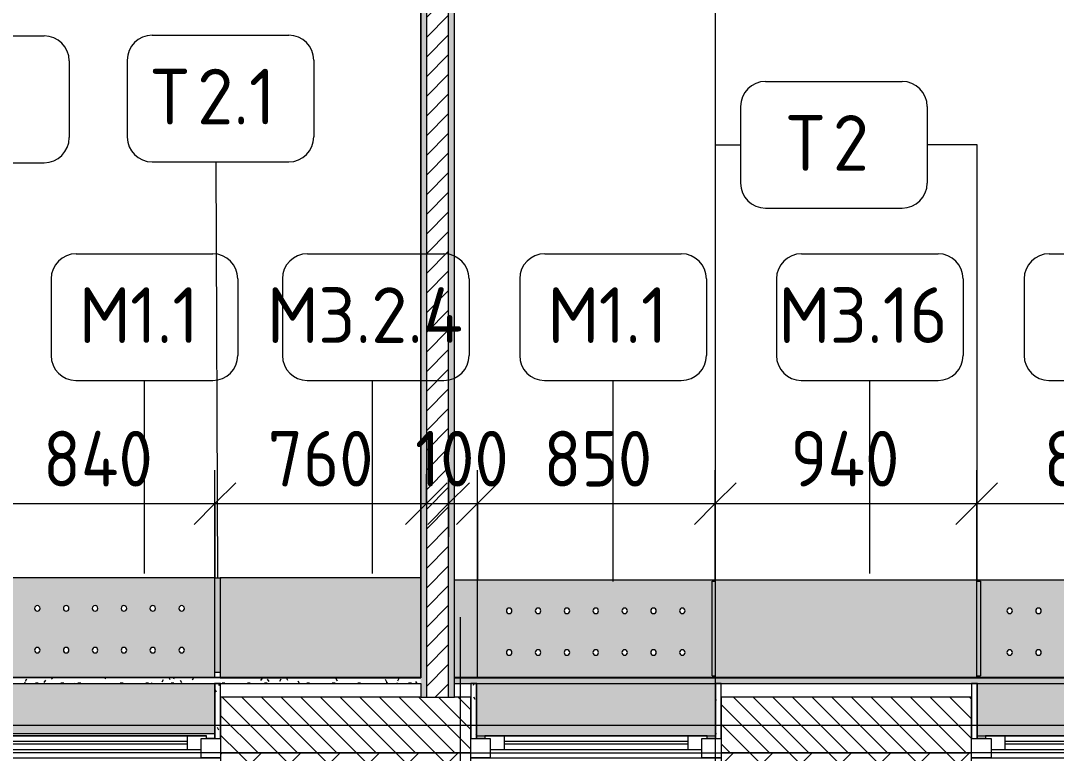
# Model space of a CAD drawing. Header units: millimetres. Extents: x -8624 to 200664, y -8553 to 29000.
# Drawn here: x 158807 to 162530, y -101 to 2532 of the extents above; entities that cross this region are included whole.
import ezdxf

# ---------------------------------------------------------------- set-up
doc = ezdxf.new("R2010")
doc.units = ezdxf.units.MM
doc.linetypes.add('Осевая', pattern=[15875, 3175, -2381.25, 7937.5, -2381.25])
for name, color, linetype, lineweight in [('A-ANNO-DIMS', 7, 'Continuous', 9), ('A-ANNO-DIMS-100', 7, 'Continuous', 9), ('A-GLAZ-2', 7, 'Continuous', 9), ('A-WALL-1', 7, 'Continuous', 9), ('A-WALL-4', 7, 'Continuous', 13), ('I-WALL-5', 7, 'Continuous', 9), ('Знаки', 7, 'Continuous', 9), ('Марки для знаков', 7, 'Continuous', 9), ('Оси', 7, 'Continuous', 9), ('Оси-2', 7, 'Осевая', 9)]:
    doc.layers.add(name, color=color, linetype=linetype, lineweight=lineweight)
doc.layers.add('I-WALL-7', color=9, linetype='Continuous', lineweight=9, true_color=0x808080)
doc.layers.add('Знаки-1', color=7, linetype='Continuous', lineweight=9, true_color=0xd7cfbf)
doc.styles.add('GOST Common_2', font='GOST_Common.ttf', dxfattribs={"height": 200})
doc.styles.add('ISOCPEUR_1', font='isocpeur.ttf', dxfattribs={"width": 0.9, "height": 200})
doc.dimstyles.new('ISO-2_0_0_9К_Средний_округл2', dxfattribs={"dimscale": 304.8, "dimtxt": 199.196235, "dimasz": 0.492126, "dimexe": 0.393701, "dimexo": 0, "dimgap": 0, "dimtad": 1, "dimdec": 0, "dimrnd": 10, "dimzin": 0, "dimdsep": 46, "dimtxsty": 'ISOCPEUR_1', "dimblk1": 'OBLIQUE', "dimblk2": 'OBLIQUE', "dimsah": 1, "dimcen": 0.09, "dimdle": 0.393701, "dimazin": 0, "dimtfac": 1, "dimtdec": 4, "dimtix": 1, "dimtmove": 0, "dimatfit": 3, "dimfxl": 1, "dimtvp": 1, "dimtolj": 1, "dimtzin": 0, "dimarcsym": 2})
pattern_1 = [(0, (50595.258, 0), (121.92, 30.48), [10.058, -81.382, 10.058, -81.382, -487.68]), (0, (50595.258, 0), (121.92, 30.48), [-182.88, 10.058, -172.822, 10.058, -81.382, -213.36]), (0, (50595.258, 0), (121.92, 30.48), [-457.2, 10.058, -50.902, 10.058, -142.342]), (120, (50640.978, 15.24), (-87.356454, 90.345817), [10.058, -81.382, 10.058, -81.382, -487.68]), (120, (50640.978, 15.24), (-87.356454, 90.345817), [-182.88, 10.058, -172.822, 10.058, -81.382, -213.36]), (120, (50640.978, 15.24), (-87.356454, 90.345817), [-457.2, 10.058, -50.902, 10.058, -142.342]), (240, (50656.218, 76.2), (-34.563546, -120.825817), [10.058, -81.382, 10.058, -81.382, -487.68]), (240, (50656.218, 76.2), (-34.563546, -120.825817), [-182.88, 10.058, -172.822, 10.058, -81.382, -213.36]), (240, (50656.218, 76.2), (-34.563546, -120.825817), [-457.2, 10.058, -50.902, 10.058, -142.342])]

# ---------------------------------------------------------------- blocks, each defined once
blk = doc.blocks.new('120_Окно_СКБ_1Ст - 120_Окно_СКБ_1Ст 900х2500_h_ с форточкой-V169-План зашивки приборов отопления в осях 3 этажа 23-33')
at = {"layer": 'A-GLAZ-2'}
for p, q in [((-450, -127), (-450, -57)), ((-450, -57), (-380, -57)), ((450, -57), (-450, -57)), ((-380, -57), (-380, -127)), ((380, -127), (380, -57)), ((380, -57), (450, -57)), ((450, -57), (450, -127)), ((380, -87), (-380, -87)), ((-380, -87), (-380, -127)), ((-330, -137), (-330, -87)), ((-330, -107), (330, -107)), ((330, -137), (330, -87)), ((380, -127), (380, -87)), ((-380, -127), (-450, -127)), ((-430, -127), (-400, -127)), ((-380, -127), (-400, -127)), ((-400, -127), (-400, -137)), ((-400, -137), (400, -137)), ((400, -137), (-400, -137)), ((330, -117), (-330, -117)), ((450, -127), (380, -127)), ((400, -127), (380, -127)), ((400, -127), (430, -127)), ((400, -137), (400, -127))]:
    blk.add_line(p, q, dxfattribs=at)
blk = doc.blocks.new('120_Окно_СКБ_1Ст - 120_Окно_СКБ_1Ст 900х2500_h_ с форточкой-V184-План зашивки приборов отопления в осях 3 этажа 23-33')
at = {"layer": 'A-GLAZ-2'}
for p, q in [((-450, -127), (-450, -57)), ((-450, -57), (-380, -57)), ((450, -57), (-450, -57)), ((-380, -57), (-380, -127)), ((380, -127), (380, -57)), ((380, -57), (450, -57)), ((450, -57), (450, -127)), ((380, -87), (-380, -87)), ((-380, -87), (-380, -127)), ((-330, -137), (-330, -87)), ((-330, -107), (330, -107)), ((330, -137), (330, -87)), ((380, -127), (380, -87)), ((-380, -127), (-450, -127)), ((-430, -127), (-400, -127)), ((-380, -127), (-400, -127)), ((-400, -127), (-400, -137)), ((-400, -137), (400, -137)), ((400, -137), (-400, -137)), ((330, -117), (-330, -117)), ((450, -127), (380, -127)), ((400, -127), (380, -127)), ((400, -127), (430, -127)), ((400, -137), (400, -127))]:
    blk.add_line(p, q, dxfattribs=at)
blk = doc.blocks.new('Зашивка радиатора_ с перфорацией М1_1 - Зашивка радиатора_ с перфорацией М1_1-V201-План зашивки приборов отопления в осях 3 этажа 23-33')
at = {"layer": 'Знаки-1'}
blk.add_hatch(color=256, dxfattribs=at).paths.add_polyline_path([(430, 380), (-430, 379.4), (-430, 191.4), (430, 191.4), (430, 379.4)])
h = blk.add_hatch(color=256, dxfattribs=at)
h.paths.add_polyline_path([(388.9, 171.4), (-428.5, 171.4), (-428.5, 164), (-418, 164), (-418, -176), (-428.5, -176), (-428.5, -179.9), (426.4, -179), (426.4, 171.4), (398.9, 171.4)])
h.paths.add_polyline_path([(104.7, 90.4), (109.7, 89), (113.4, 85.4), (114.7, 80.4), (113.4, 75.4), (109.7, 71.7), (104.7, 70.4), (99.7, 71.7), (96.1, 75.4), (94.7, 80.4), (96.1, 85.4), (99.7, 89), (102.2, 90)])
h.paths.add_polyline_path([(312.2, 90.4), (317.2, 89), (320.9, 85.4), (322.2, 80.4), (320.9, 75.4), (317.2, 71.7), (312.2, 70.4), (306.5, 72.3), (303.6, 75.4), (302.2, 80.4), (303.6, 85.4), (307.2, 89), (309.7, 90)])
h.paths.add_polyline_path([(1, 90.4), (6, 89), (9.7, 85.4), (11, 80.4), (9.7, 75.4), (6, 71.7), (1, 70.4), (-4, 71.7), (-7.7, 75.4), (-9, 80.4), (-7.7, 85.4), (-4, 89), (-1.6, 90)])
h.paths.add_polyline_path([(-102.8, 90.4), (-97.8, 89), (-94.1, 85.4), (-92.8, 80.4), (-94.1, 75.4), (-97.8, 71.7), (-102.8, 70.4), (-107.8, 71.7), (-111.4, 75.4), (-112.8, 80.4), (-111.4, 85.4), (-107.8, 89), (-105.3, 90)])
h.paths.add_polyline_path([(208.5, 90.4), (213.5, 89), (217.2, 85.4), (218.5, 80.4), (217.2, 75.4), (213.5, 71.7), (208.5, 70.4), (203.5, 71.7), (199.8, 75.4), (198.5, 80.4), (199.8, 85.4), (203.5, 89), (205.9, 90)])
h.paths.add_polyline_path([(-310.3, 90.4), (-305.3, 89), (-301.6, 85.4), (-300.3, 80.4), (-301.6, 75.4), (-305.3, 71.7), (-310.3, 70.4), (-315.3, 71.7), (-318.9, 75.4), (-320.3, 80.4), (-318.9, 85.4), (-315.3, 89), (-312.8, 90)])
h.paths.add_polyline_path([(-206.5, 90.4), (-201.5, 89), (-197.8, 85.4), (-196.5, 80.4), (-197.8, 75.4), (-201.5, 71.7), (-206.5, 70.4), (-211.5, 71.7), (-215.2, 75.4), (-216.5, 80.4), (-215.2, 85.4), (-211.5, 89), (-209.1, 90)])
h.paths.add_polyline_path([(-102.8, -59.6), (-97.8, -61), (-94.1, -64.6), (-92.8, -69.6), (-94.1, -74.6), (-97.8, -78.3), (-102.8, -79.6), (-107.8, -78.3), (-111.4, -74.6), (-112.8, -69.6), (-111.4, -64.6), (-107.8, -61), (-105.3, -60)])
h.paths.add_polyline_path([(1, -59.6), (6, -61), (9.7, -64.6), (11, -69.6), (9.7, -74.6), (6, -78.3), (1, -79.6), (-4, -78.3), (-7.7, -74.6), (-9, -69.6), (-7.7, -64.6), (-4, -61), (-1.6, -60)])
h.paths.add_polyline_path([(208.5, -59.6), (213.5, -61), (217.2, -64.6), (218.5, -69.6), (217.2, -74.6), (213.5, -78.3), (208.5, -79.6), (203.5, -78.3), (199.8, -74.6), (198.5, -69.6), (199.8, -64.6), (203.5, -61), (205.9, -60)])
h.paths.add_polyline_path([(-310.3, -59.6), (-305.3, -61), (-301.6, -64.6), (-300.3, -69.6), (-301.6, -74.6), (-305.3, -78.3), (-310.3, -79.6), (-315.3, -78.3), (-318.9, -74.6), (-320.3, -69.6), (-318.9, -64.6), (-315.3, -61), (-312.8, -60)])
h.paths.add_polyline_path([(-206.5, -59.6), (-201.5, -61), (-197.8, -64.6), (-196.5, -69.6), (-197.8, -74.6), (-201.5, -78.3), (-206.5, -79.6), (-211.5, -78.3), (-215.2, -74.6), (-216.5, -69.6), (-215.2, -64.6), (-211.5, -61), (-209.1, -60)])
h.paths.add_polyline_path([(104.7, -59.6), (109.7, -61), (113.4, -64.6), (114.7, -69.6), (113.4, -74.6), (109.7, -78.3), (104.7, -79.6), (99.7, -78.3), (96.1, -74.6), (94.7, -69.6), (96.1, -64.6), (99.7, -61), (102.2, -60)])
h.paths.add_polyline_path([(312.2, -59.6), (317.2, -61), (320.9, -64.6), (322.2, -69.6), (320.9, -74.6), (317.2, -78.3), (312.2, -79.6), (306.5, -77.7), (303.6, -74.6), (302.2, -69.6), (303.6, -64.6), (307.2, -61), (309.7, -60)])
at = {"layer": 'Знаки'}
for p, q in [((-400, 380), (-430, 380)), ((430, 380), (400, 380)), ((-428.5, -179.9), (426.4, -179.9))]:
    blk.add_line(p, q, dxfattribs=at)
for centre, start, end in [((-310.3, 80.4), 180, 0), ((-310.3, 80.4), 0, 180), ((-206.5, 80.4), 0, 180), ((-206.5, 80.4), 180, 360), ((-102.8, 80.4), 0, 180), ((-102.8, 80.4), 180, 0), ((1, 80.4), 0, 180), ((1, 80.4), 180, 0), ((104.7, 80.4), 0, 180), ((104.7, 80.4), 180, 360), ((208.5, 80.4), 0, 180), ((208.5, 80.4), 180, 0), ((312.2, 80.4), 0, 180), ((312.2, 80.4), 180, 0), ((-310.3, -69.6), 0, 180), ((-310.3, -69.6), 180, 0), ((-206.5, -69.6), 0, 180), ((-206.5, -69.6), 180, 0), ((-102.8, -69.6), 0, 180), ((-102.8, -69.6), 180, 0), ((1, -69.6), 0, 180), ((1, -69.6), 180, 0), ((104.7, -69.6), 0, 180), ((104.7, -69.6), 180, 0), ((208.5, -69.6), 0, 180), ((208.5, -69.6), 180, 0), ((312.2, -69.6), 0, 180), ((312.2, -69.6), 180, 0)]:
    blk.add_arc(centre, 10, start, end, dxfattribs=at)
blk = doc.blocks.new('Зашивка радиатора_ с перфорацией М1_1 - Зашивка радиатора_ с перфорацией М1_1-V202-План зашивки приборов отопления в осях 3 этажа 23-33')
at = {"layer": 'Знаки-1'}
blk.add_hatch(color=256, dxfattribs=at).paths.add_polyline_path([(399, 380), (399, 379.4), (-430, 379.4), (-430, 191.4), (429, 191.4), (429, 380)])
h = blk.add_hatch(color=256, dxfattribs=at)
h.paths.add_polyline_path([(36.6, 171.4), (-430, 171.4), (-430, -179.9), (430.2, -179.9), (430.2, -176), (417, -175.9), (417, 164), (430.2, 164), (430.2, 171.4), (195.7, 171.4)])
h.paths.add_polyline_path([(208.5, 90.4), (213.5, 89), (217.2, 85.4), (218.5, 80.4), (217.2, 75.4), (213.5, 71.7), (208.5, 70.4), (203.5, 71.7), (199.8, 75.4), (198.5, 80.4), (199.8, 85.4), (203.5, 89), (205.9, 90)])
h.paths.add_polyline_path([(104.7, 90.4), (109.7, 89), (113.4, 85.4), (114.7, 80.4), (113.4, 75.4), (109.7, 71.7), (104.7, 70.4), (99.7, 71.7), (96.1, 75.4), (94.7, 80.4), (96.1, 85.4), (99.7, 89), (102.2, 90)])
h.paths.add_polyline_path([(-102.8, 90.4), (-97.8, 89), (-94.1, 85.4), (-92.8, 80.4), (-94.1, 75.4), (-97.8, 71.7), (-102.8, 70.4), (-107.8, 71.7), (-111.4, 75.4), (-112.8, 80.4), (-111.4, 85.4), (-107.8, 89), (-105.3, 90)])
h.paths.add_polyline_path([(312.2, 90.4), (317.2, 89), (320.9, 85.4), (322.2, 80.4), (320.9, 75.4), (317.2, 71.7), (312.2, 70.4), (307.2, 71.7), (303.6, 75.4), (302.2, 80.4), (303.6, 85.4), (307.2, 89), (309.7, 90)])
h.paths.add_polyline_path([(1, 90.4), (6, 89), (9.7, 85.4), (11, 80.4), (9.7, 75.4), (6, 71.7), (1, 70.4), (-4, 71.7), (-7.7, 75.4), (-9, 80.4), (-7.7, 85.4), (-4, 89), (-1.6, 90)])
h.paths.add_polyline_path([(-206.5, 90.4), (-201.5, 89), (-197.8, 85.4), (-196.5, 80.4), (-197.8, 75.4), (-201.5, 71.7), (-206.5, 70.4), (-211.5, 71.7), (-215.2, 75.4), (-216.5, 80.4), (-215.2, 85.4), (-211.5, 89), (-209.1, 90)])
h.paths.add_polyline_path([(-310.3, 90.4), (-305.3, 89), (-301.6, 85.4), (-300.3, 80.4), (-301.6, 75.4), (-305.3, 71.7), (-310.3, 70.4), (-315.3, 71.7), (-318.9, 75.4), (-320.3, 80.4), (-318.9, 85.4), (-315.3, 89), (-312.8, 90)])
h.paths.add_polyline_path([(1, -59.6), (6, -61), (9.7, -64.6), (11, -69.6), (9.7, -74.6), (6, -78.3), (1, -79.6), (-4, -78.3), (-7.7, -74.6), (-9, -69.6), (-7.7, -64.6), (-4, -61), (-1.6, -60)])
h.paths.add_polyline_path([(-310.3, -59.6), (-305.3, -61), (-301.6, -64.6), (-300.3, -69.6), (-301.6, -74.6), (-305.3, -78.3), (-310.3, -79.6), (-315.3, -78.3), (-318.9, -74.6), (-320.3, -69.6), (-318.9, -64.6), (-315.3, -61), (-312.8, -60)])
h.paths.add_polyline_path([(-206.5, -59.6), (-201.5, -61), (-197.8, -64.6), (-196.5, -69.6), (-197.8, -74.6), (-201.5, -78.3), (-206.5, -79.6), (-211.5, -78.3), (-215.2, -74.6), (-216.5, -69.6), (-215.2, -64.6), (-211.5, -61), (-209.1, -60)])
h.paths.add_polyline_path([(208.5, -59.6), (213.5, -61), (217.2, -64.6), (218.5, -69.6), (217.2, -74.6), (213.5, -78.3), (208.5, -79.6), (203.5, -78.3), (199.8, -74.6), (198.5, -69.6), (199.8, -64.6), (203.5, -61), (205.9, -60)])
h.paths.add_polyline_path([(312.2, -59.6), (317.2, -61), (320.9, -64.6), (322.2, -69.6), (320.9, -74.6), (317.2, -78.3), (312.2, -79.6), (307.2, -78.3), (303.6, -74.6), (302.2, -69.6), (303.6, -64.6), (307.2, -61), (309.7, -60)])
h.paths.add_polyline_path([(-102.8, -59.6), (-97.8, -61), (-94.1, -64.6), (-92.8, -69.6), (-94.1, -74.6), (-97.8, -78.3), (-102.8, -79.6), (-107.8, -78.3), (-111.4, -74.6), (-112.8, -69.6), (-111.4, -64.6), (-107.8, -61), (-105.3, -60)])
h.paths.add_polyline_path([(104.7, -59.6), (109.7, -61), (113.4, -64.6), (114.7, -69.6), (113.4, -74.6), (109.7, -78.3), (104.7, -79.6), (99.7, -78.3), (96.1, -74.6), (94.7, -69.6), (96.1, -64.6), (99.7, -61), (102.2, -60)])
at = {"layer": 'Знаки'}
for p, q in [((-401, 380), (-430, 380)), ((-430, 380), (-430, 191.4)), ((429, 380), (399, 380)), ((-430, 171.4), (-430, -179.9)), ((-430, -179.9), (430.2, -179.9))]:
    blk.add_line(p, q, dxfattribs=at)
for centre, start, end in [((-310.3, 80.4), 180, 0), ((-310.3, 80.4), 0, 180), ((-206.5, 80.4), 0, 180), ((-206.5, 80.4), 180, 360), ((-102.8, 80.4), 0, 180), ((-102.8, 80.4), 180, 0), ((1, 80.4), 0, 180), ((1, 80.4), 180, 0), ((104.7, 80.4), 0, 180), ((104.7, 80.4), 180, 360), ((208.5, 80.4), 0, 180), ((208.5, 80.4), 180, 0), ((312.2, 80.4), 0, 180), ((312.2, 80.4), 180, 0), ((-310.3, -69.6), 0, 180), ((-310.3, -69.6), 180, 0), ((-206.5, -69.6), 0, 180), ((-206.5, -69.6), 180, 0), ((-102.8, -69.6), 0, 180), ((-102.8, -69.6), 180, 0), ((1, -69.6), 0, 180), ((1, -69.6), 180, 0), ((104.7, -69.6), 0, 180), ((104.7, -69.6), 180, 0), ((208.5, -69.6), 0, 180), ((208.5, -69.6), 180, 0), ((312.2, -69.6), 0, 180), ((312.2, -69.6), 180, 0)]:
    blk.add_arc(centre, 10, start, end, dxfattribs=at)
blk = doc.blocks.new('Зашивка без перфорации М3 - М3_16-30991357-План зашивки приборов отопления в осях 3 этажа 23-33')
at = {"layer": 'Знаки-1'}
blk.add_hatch(color=256, dxfattribs=at).paths.add_polyline_path([(290.4, 171.4), (-430, 171.4), (-430, -179.9), (510.2, -179.9), (510.2, 171.4), (449.5, 171.4)])
at = {"layer": 'Знаки'}
for p, q in [((-430, 171.4), (-430, -179.9)), ((510.2, -179.9), (510.2, 171.4)), ((-430, -179.9), (510.2, -179.9))]:
    blk.add_line(p, q, dxfattribs=at)
blk = doc.blocks.new('Зашивка без перфорации М3_2_1 - М3_2_4-V209-План зашивки приборов отопления в осях 3 этажа 23-33')
at = {"layer": 'Знаки-1'}
blk.add_hatch(color=256, dxfattribs=at).paths.add_polyline_path([(220.4, 180), (-411, 180), (-411, -179.9), (310.2, -179.9), (310.2, 180)])
at = {"layer": 'Знаки'}
for p, q in [((310.2, 180), (-411, 180)), ((310.2, -179.9), (310.2, 180)), ((-411, -179.9), (310.2, -179.9))]:
    blk.add_line(p, q, dxfattribs=at)
blk = doc.blocks.new('Зашивка радиатора_ с перфорацией М1_1 - Зашивка радиатора_ с перфорацией М1_1-V210-План зашивки приборов отопления в осях 3 этажа 23-33')
at = {"layer": 'Знаки-1'}
blk.add_hatch(color=256, dxfattribs=at).paths.add_polyline_path([(416.2, 380), (-430, 380), (-430, 200), (430, 200), (430, 380)])
h = blk.add_hatch(color=256, dxfattribs=at)
h.paths.add_polyline_path([(257.1, 180), (-430, 180), (-430, -179.9), (407.4, -179.9), (407.4, 180)])
h.paths.add_polyline_path([(1, 90.4), (6, 89), (9.7, 85.4), (11, 80.4), (9.7, 75.4), (6, 71.7), (1, 70.4), (-4, 71.7), (-7.7, 75.4), (-9, 80.4), (-7.7, 85.4), (-4, 89), (-1.6, 90)])
h.paths.add_polyline_path([(-102.8, 90.4), (-97.8, 89), (-94.1, 85.4), (-92.8, 80.4), (-94.1, 75.4), (-97.8, 71.7), (-102.8, 70.4), (-107.8, 71.7), (-111.4, 75.4), (-112.8, 80.4), (-111.4, 85.4), (-107.8, 89), (-105.3, 90)])
h.paths.add_polyline_path([(208.5, 90.4), (213.5, 89), (217.2, 85.4), (218.5, 80.4), (217.2, 75.4), (213.5, 71.7), (208.5, 70.4), (203.5, 71.7), (199.8, 75.4), (198.5, 80.4), (199.8, 85.4), (203.5, 89), (205.9, 90)])
h.paths.add_polyline_path([(-310.3, 90.4), (-305.3, 89), (-301.6, 85.4), (-300.3, 80.4), (-301.6, 75.4), (-305.3, 71.7), (-310.3, 70.4), (-315.3, 71.7), (-318.9, 75.4), (-320.3, 80.4), (-318.9, 85.4), (-315.3, 89), (-312.8, 90)])
h.paths.add_polyline_path([(-206.5, 90.4), (-201.5, 89), (-197.8, 85.4), (-196.5, 80.4), (-197.8, 75.4), (-201.5, 71.7), (-206.5, 70.4), (-211.5, 71.7), (-215.2, 75.4), (-216.5, 80.4), (-215.2, 85.4), (-211.5, 89), (-209.1, 90)])
h.paths.add_polyline_path([(312.2, 90.4), (317.2, 89), (320.9, 85.4), (322.2, 80.4), (320.9, 75.4), (317.2, 71.7), (312.2, 70.4), (307.2, 71.7), (303.6, 75.4), (302.2, 80.4), (303.6, 85.4), (307.2, 89), (309.7, 90)])
h.paths.add_polyline_path([(104.7, 90.4), (109.7, 89), (113.4, 85.4), (114.7, 80.4), (113.4, 75.4), (109.7, 71.7), (104.7, 70.4), (99.7, 71.7), (96.1, 75.4), (94.7, 80.4), (96.1, 85.4), (99.7, 89), (102.2, 90)])
h.paths.add_polyline_path([(104.7, -59.6), (109.7, -61), (113.5, -64.8), (114.7, -69.6), (113.4, -74.6), (109.7, -78.3), (104.7, -79.6), (99.7, -78.3), (96.1, -74.6), (94.7, -69.6), (96.1, -64.6), (99.7, -61), (102.2, -60)])
h.paths.add_polyline_path([(312.2, -59.6), (317.2, -61), (321, -64.8), (322.2, -69.6), (320.9, -74.6), (317.2, -78.3), (312.2, -79.6), (307.2, -78.3), (303.6, -74.6), (302.2, -69.6), (303.6, -64.6), (307.2, -61), (309.7, -60)])
h.paths.add_polyline_path([(208.5, -59.6), (213.5, -61), (217.2, -64.8), (218.5, -69.6), (217.2, -74.6), (213.5, -78.3), (208.5, -79.6), (203.5, -78.3), (199.8, -74.6), (198.5, -69.6), (199.8, -64.6), (203.5, -61), (205.9, -60)])
h.paths.add_polyline_path([(-102.8, -59.6), (-97.8, -61), (-94, -64.8), (-92.8, -69.6), (-94.1, -74.6), (-97.8, -78.3), (-102.8, -79.6), (-107.8, -78.3), (-111.4, -74.6), (-112.8, -69.6), (-111.4, -64.6), (-107.8, -61), (-105.3, -60)])
h.paths.add_polyline_path([(1, -59.6), (6, -61), (9.7, -64.8), (11, -69.6), (9.7, -74.6), (6, -78.3), (1, -79.6), (-4, -78.3), (-7.7, -74.6), (-9, -69.6), (-7.7, -64.6), (-4, -61), (-1.6, -60)])
h.paths.add_polyline_path([(-310.3, -59.6), (-305.3, -61), (-301.5, -64.8), (-300.3, -69.6), (-301.6, -74.6), (-305.3, -78.3), (-310.3, -79.6), (-315.3, -78.3), (-318.9, -74.6), (-320.3, -69.6), (-318.9, -64.6), (-315.3, -61), (-312.8, -60)])
h.paths.add_polyline_path([(-206.5, -59.6), (-201.5, -61), (-197.8, -64.8), (-196.5, -69.6), (-197.8, -74.6), (-201.5, -78.3), (-206.5, -79.6), (-211.5, -78.3), (-215.2, -74.6), (-216.5, -69.6), (-215.2, -64.6), (-211.5, -61), (-209.1, -60)])
at = {"layer": 'Знаки'}
for p, q in [((430, 380), (-430, 380)), ((-430, 180), (-430, -179.9)), ((-430, -179.9), (407.4, -179.9))]:
    blk.add_line(p, q, dxfattribs=at)
for centre, start, end in [((-310.3, 80.4), 180, 0), ((-310.3, 80.4), 0, 180), ((-206.5, 80.4), 0, 180), ((-206.5, 80.4), 180, 360), ((-102.8, 80.4), 0, 180), ((-102.8, 80.4), 180, 0), ((1, 80.4), 0, 180), ((1, 80.4), 180, 0), ((104.7, 80.4), 0, 180), ((104.7, 80.4), 180, 360), ((208.5, 80.4), 0, 180), ((208.5, 80.4), 180, 0), ((312.2, 80.4), 0, 180), ((312.2, 80.4), 180, 0), ((-310.3, -69.6), 0, 180), ((-310.3, -69.6), 180, 0), ((-206.5, -69.6), 0, 180), ((-206.5, -69.6), 180, 0), ((-102.8, -69.6), 0, 180), ((-102.8, -69.6), 180, 0), ((1, -69.6), 0, 180), ((1, -69.6), 180, 0), ((104.7, -69.6), 0, 180), ((104.7, -69.6), 180, 0), ((208.5, -69.6), 0, 180), ((208.5, -69.6), 180, 0), ((312.2, -69.6), 0, 180), ((312.2, -69.6), 180, 0)]:
    blk.add_arc(centre, 10, start, end, dxfattribs=at)
blk = doc.blocks.new('Зашивка_ опоясывающая панель - Зашивка_ опоясывающая панель Т2_1-V217-План зашивки приборов отопления в осях 3 этажа 23-33')
at = {"layer": 'Знаки-1'}
blk.add_hatch(color=256, dxfattribs=at).paths.add_polyline_path([(-409.3, -160), (-409.3, 179.9), (-428.1, 179.9), (-428.1, -160)])
at = {"layer": 'Знаки'}
for p, q in [((-430, 180), (-406, 180)), ((-428.1, -160), (-409.3, -160))]:
    blk.add_line(p, q, dxfattribs=at)
blk = doc.blocks.new('Зашивка_ опоясывающая панель - Зашивка_ опоясывающая панель-V218-План зашивки приборов отопления в осях 3 этажа 23-33')
at = {"layer": 'Знаки-1'}
blk.add_hatch(color=256, dxfattribs=at).paths.add_polyline_path([(-419.5, -160), (-419.5, 180), (-430, 180), (-430, -160)])
at = {"layer": 'Знаки'}
for p, q in [((-430, -160), (-430, 180)), ((-430, 180), (-419.5, 180)), ((-430, -160), (-419.5, -160))]:
    blk.add_line(p, q, dxfattribs=at)
blk = doc.blocks.new('Зашивка_ опоясывающая панель - Зашивка_ опоясывающая панель-V219-План зашивки приборов отопления в осях 3 этажа 23-33')
at = {"layer": 'Знаки-1'}
blk.add_hatch(color=256, dxfattribs=at).paths.add_polyline_path([(-419.2, -160), (-406, -160), (-406, 180), (-419.2, 180), (-419.2, -138.9)])
at = {"layer": 'Знаки'}
for p, q in [((-419.2, 180), (-406, 180)), ((-406, 180), (-406, -160)), ((-419.2, -160), (-406, -160))]:
    blk.add_line(p, q, dxfattribs=at)
blk = doc.blocks.new('Зашивка без перфорации М3 - М3_13-30988439-План зашивки приборов отопления в осях 3 этажа 23-33')
at = {"layer": 'Знаки-1'}
blk.add_hatch(color=256, dxfattribs=at).paths.add_polyline_path([(-346.4, 171.4), (-430, 171.4), (-430, -179.9), (-346.4, -179.9), (-346.4, 34.7)])
at = {"layer": 'Знаки'}
for p, q in [((-430, 171.4), (-430, -179.9)), ((-430, -179.9), (-346.4, -179.9))]:
    blk.add_line(p, q, dxfattribs=at)
blk = doc.blocks.new('Марка_Знаки - В прямоуг_Наименование краткое-30718135-План зашивки приборов отопления в осях 3 этажа 23-33')
at = {"layer": 'Марки для знаков'}
for p, q in [((-2.455, 2.278), (2.455, 2.278)), ((-3.355, 1.378), (-3.355, -1.384)), ((3.355, 1.378), (3.355, -1.378)), ((-2.461, -2.278), (2.455, -2.278))]:
    blk.add_line(p, q, dxfattribs=at)
for centre, radius, start, end in [((-2.455, 1.378), 0.9, 90, 180), ((2.455, 1.378), 0.9, 0, 90), ((-2.461, -1.384), 0.893, 180, 270), ((2.455, -1.378), 0.9, 270, 0)]:
    blk.add_arc(centre, radius, start, end, dxfattribs=at)
blk = doc.blocks.new('DIMBLOCK34-План зашивки приборов отопления в осях 3 этажа 23-33')
at = {"layer": 'A-ANNO-DIMS-100'}
for p, q in [((158667.9, 529.9), (158667.9, 916.5)), ((159505.3, 529.9), (159505.3, 916.5)), ((158667.9, 796.5), (159505.3, 796.5)), ((158667.9, 796.5), (158667.9, 529.9)), ((159505.3, 796.5), (159505.3, 529.9))]:
    blk.add_line(p, q, dxfattribs=at)
at = {"layer": 'A-ANNO-DIMS-100', "lineweight": 20}
for p, q in [((158667.9, 796.5), (158742.9, 871.5)), ((159505.3, 796.5), (159580.3, 871.5)), ((158667.9, 796.5), (158592.9, 721.5)), ((159505.3, 796.5), (159430.3, 721.5))]:
    blk.add_line(p, q, dxfattribs=at)
at = {"layer": 'A-ANNO-DIMS-100', "color": 0, "insert": (158887.4, 1057.8), "char_height": 200, "width": 478.071, "attachment_point": 1, "line_spacing_factor": 1.149209, "style": 'ISOCPEUR_1'}
blk.add_mtext('840', dxfattribs=at)
blk = doc.blocks.new('_Oblique')
at = {"color": 0, "linetype": 'ByBlock', "lineweight": -2}
blk.add_line((-0.5, -0.5), (0.5, 0.5), dxfattribs=at)
blk = doc.blocks.new('DIMBLOCK35-План зашивки приборов отопления в осях 3 этажа 23-33')
at = {"layer": 'A-ANNO-DIMS-100'}
for p, q in [((159505.3, 529.9), (159505.3, 916.5)), ((160265.3, 902.6), (160265.3, 676.5)), ((160265.3, 796.5), (160265.3, 902.6)), ((159505.3, 796.5), (160385.3, 796.5)), ((159505.3, 796.5), (159505.3, 529.9))]:
    blk.add_line(p, q, dxfattribs=at)
at = {"layer": 'A-ANNO-DIMS-100', "lineweight": 20}
for p, q in [((159505.3, 796.5), (159580.3, 871.5)), ((160265.3, 796.5), (160340.3, 871.5)), ((159505.3, 796.5), (159430.3, 721.5)), ((160265.3, 796.5), (160190.3, 721.5))]:
    blk.add_line(p, q, dxfattribs=at)
at = {"layer": 'A-ANNO-DIMS-100', "color": 0, "insert": (159695.6, 1057.8), "char_height": 200, "width": 455.087, "attachment_point": 1, "line_spacing_factor": 1.149209, "style": 'ISOCPEUR_1'}
blk.add_mtext('760', dxfattribs=at)
blk = doc.blocks.new('DIMBLOCK49-План зашивки приборов отопления в осях 3 этажа 23-33')
at = {"layer": 'A-ANNO-DIMS-100'}
for p, q in [((160345.3, 902.6), (160345.3, 676.5)), ((160345.3, 796.5), (160345.3, 902.6)), ((160448.8, 521.3), (160448.8, 916.5)), ((160225.3, 796.5), (160448.8, 796.5)), ((160448.8, 796.5), (160448.8, 521.3))]:
    blk.add_line(p, q, dxfattribs=at)
at = {"layer": 'A-ANNO-DIMS-100', "lineweight": 20}
for p, q in [((160345.3, 796.5), (160420.3, 871.5)), ((160448.8, 796.5), (160523.8, 871.5)), ((160345.3, 796.5), (160270.3, 721.5)), ((160448.8, 796.5), (160373.8, 721.5))]:
    blk.add_line(p, q, dxfattribs=at)
at = {"layer": 'A-ANNO-DIMS-100', "color": 0, "insert": (160224.7, 1057.8), "char_height": 200, "width": 413.715, "attachment_point": 1, "line_spacing_factor": 1.149209, "style": 'ISOCPEUR_1'}
blk.add_mtext('100', dxfattribs=at)
blk = doc.blocks.new('DIMBLOCK50-План зашивки приборов отопления в осях 3 этажа 23-33')
at = {"layer": 'A-ANNO-DIMS-100'}
for p, q in [((160448.8, 521.3), (160448.8, 916.5)), ((161303.8, 521.3), (161303.8, 916.5)), ((160448.8, 796.5), (161303.8, 796.5)), ((160448.8, 796.5), (160448.8, 521.3)), ((161303.8, 796.5), (161303.8, 521.3))]:
    blk.add_line(p, q, dxfattribs=at)
at = {"layer": 'A-ANNO-DIMS-100', "lineweight": 20}
for p, q in [((160448.8, 796.5), (160523.8, 871.5)), ((161303.8, 796.5), (161378.8, 871.5)), ((160448.8, 796.5), (160373.8, 721.5)), ((161303.8, 796.5), (161228.8, 721.5))]:
    blk.add_line(p, q, dxfattribs=at)
at = {"layer": 'A-ANNO-DIMS-100', "color": 0, "insert": (160686.7, 1057.8), "char_height": 200, "width": 455.087, "attachment_point": 1, "line_spacing_factor": 1.149209, "style": 'ISOCPEUR_1'}
blk.add_mtext('850', dxfattribs=at)
blk = doc.blocks.new('DIMBLOCK51-План зашивки приборов отопления в осях 3 этажа 23-33')
at = {"layer": 'A-ANNO-DIMS-100'}
for p, q in [((161303.8, 521.3), (161303.8, 916.5)), ((162244, 521.3), (162244, 916.5)), ((161303.8, 796.5), (162244, 796.5)), ((161303.8, 796.5), (161303.8, 521.3)), ((162244, 796.5), (162244, 521.3))]:
    blk.add_line(p, q, dxfattribs=at)
at = {"layer": 'A-ANNO-DIMS-100', "lineweight": 20}
for p, q in [((161303.8, 796.5), (161378.8, 871.5)), ((162244, 796.5), (162319, 871.5)), ((161303.8, 796.5), (161228.8, 721.5)), ((162244, 796.5), (162169, 721.5))]:
    blk.add_line(p, q, dxfattribs=at)
at = {"layer": 'A-ANNO-DIMS-100', "color": 0, "insert": (161574.7, 1057.8), "char_height": 200, "width": 478.071, "attachment_point": 1, "line_spacing_factor": 1.149209, "style": 'ISOCPEUR_1'}
blk.add_mtext('940', dxfattribs=at)
blk = doc.blocks.new('DIMBLOCK52-План зашивки приборов отопления в осях 3 этажа 23-33')
at = {"layer": 'A-ANNO-DIMS-100'}
for p, q in [((162244, 521.3), (162244, 916.5)), ((163104.3, 521.3), (163104.3, 916.5)), ((162244, 796.5), (163104.3, 796.5)), ((162244, 796.5), (162244, 521.3)), ((163104.3, 796.5), (163104.3, 521.3))]:
    blk.add_line(p, q, dxfattribs=at)
at = {"layer": 'A-ANNO-DIMS-100', "lineweight": 20}
for p, q in [((162244, 796.5), (162319, 871.5)), ((163104.3, 796.5), (163179.3, 871.5)), ((162244, 796.5), (162169, 721.5)), ((163104.3, 796.5), (163029.3, 721.5))]:
    blk.add_line(p, q, dxfattribs=at)
at = {"layer": 'A-ANNO-DIMS-100', "color": 0, "insert": (162484.5, 1057.8), "char_height": 200, "width": 455.087, "attachment_point": 1, "line_spacing_factor": 1.149209, "style": 'ISOCPEUR_1'}
blk.add_mtext('860', dxfattribs=at)

msp = doc.modelspace()

# ---------------------------------------------------------------- hatches: boundary and pattern name
at = {"layer": 'A-WALL-1'}
h = msp.add_hatch(dxfattribs=at)
h.set_pattern_fill('FP_121', color=256, style=0, pattern_type=2)
h.set_pattern_definition([(135, (50595.26, 0), (-35.35534, -35.35534), [])])
h.paths.add_polyline_path([(172025.3, -100), (172025.3, 100), (171725.3, 100), (171725.3, -100)])
h.paths.add_polyline_path([(169425.3, -100), (169925.3, -100), (169925.3, 100), (169425.3, 100)])
h.paths.add_polyline_path([(167571.2, -100), (167625.3, -100), (167625.3, 100), (166575.3, 100), (166575.3, -100), (166934.6, -100)])
h.paths.add_polyline_path([(164275.3, -100), (164275.3, 100), (164025.3, 100), (164025.3, -100)])
h.paths.add_polyline_path([(161842, -100), (162225.3, -100), (162225.3, 100), (161325.3, 100), (161325.3, -100)])
h.paths.add_polyline_path([(159932.2, -100), (160425.3, -100), (160425.3, 100), (159525.3, 100), (159525.3, -100)])
h.paths.add_polyline_path([(156825.3, -100), (156825.3, 100), (155775.3, 100), (155775.3, -100), (156749.3, -100)])
h.paths.add_polyline_path([(153475.3, -100), (153475.3, 100), (153225.3, 100), (153225.3, -100)])
h.paths.add_polyline_path([(151425.3, -100), (152325.3, -100), (152325.3, 100), (151425.3, 100), (151425.3, 90.4)])
h.paths.add_polyline_path([(148725.3, -100), (148725.3, 100), (147675.3, 100), (147675.3, -100), (148473.7, -100)])
h.paths.add_polyline_path([(145290.7, -100), (145375.3, -100), (145375.3, 100), (145125.3, 100), (145125.3, -100)])
h.paths.add_polyline_path([(143325.3, -100), (143325.3, 100), (142525.3, 100), (142525.3, -100), (142744.4, -100)])
h = msp.add_hatch(dxfattribs=at)
h.set_pattern_fill('FP_120', color=256, style=0, pattern_type=2)
h.set_pattern_definition([(45, (50595.26, 0), (-70.71068, 70.71068), []), (135, (50595.26, 0), (-70.71068, -70.71068), [])])
h.paths.add_polyline_path([(175675.3, -250), (175675.3, -100), (174325.3, -100), (174325.3, -250), (175210.2, -250)])
h.paths.add_polyline_path([(170825.3, -250), (172025.3, -250), (172025.3, -100), (170825.3, -100)])
h.paths.add_polyline_path([(167625.3, -250), (167625.3, -100), (166575.3, -100), (166575.3, -250), (167571.2, -250)])
h.paths.add_polyline_path([(168844.4, -250), (169925.3, -250), (169925.3, -100), (168525.3, -100), (168525.3, -250)])
h.paths.add_polyline_path([(164275.3, -250), (164275.3, -100), (163125.3, -100), (163125.3, -250), (163751.7, -250)])
h.paths.add_polyline_path([(161842, -250), (162225.3, -250), (162225.3, -100), (161325.3, -100), (161325.3, -250)])
h.paths.add_polyline_path([(160425.3, -250), (160425.3, -100), (159525.3, -100), (159525.3, -250), (159932.2, -250)])
h.paths.add_polyline_path([(157725.3, -250), (158625.3, -250), (158625.3, -100), (157725.3, -100)])
h.paths.add_polyline_path([(155775.3, -250), (156825.3, -250), (156825.3, -100), (155775.3, -100)])
h.paths.add_polyline_path([(152929.8, -250), (153475.3, -250), (153475.3, -100), (151425.3, -100), (151425.3, -250), (152325.3, -250)])
h.paths.add_polyline_path([(149625.3, -250), (150525.3, -250), (150525.3, -100), (149625.3, -100)])
h.paths.add_polyline_path([(147675.3, -250), (148725.3, -250), (148725.3, -100), (147675.3, -100)])
h.paths.add_polyline_path([(144225.3, -250), (145375.3, -250), (145375.3, -100), (144225.3, -100)])
h.paths.add_polyline_path([(141625.3, -250), (141625.3, -100), (139805.3, -100), (139805.3, -250), (141471.2, -250)])
h.paths.add_polyline_path([(142525.3, -250), (143325.3, -250), (143325.3, -100), (142525.3, -100)])
at = {"layer": 'I-WALL-5'}
h = msp.add_hatch(dxfattribs=at)
h.set_pattern_fill('FP_123', color=256, style=0, pattern_type=2)
h.set_pattern_definition([(45, (50595.26, 0), (-35.35534, 35.35534), [])])
h.paths.add_polyline_path([(160345.3, 100), (160344.3, 3755), (160265.3, 3755), (160265.3, 100)])
h.paths.add_polyline_path([(160345.3, 5155), (160345.3, 10400), (160265.3, 10400), (160265.3, 5155), (160344.3, 5155)])
at = {"layer": 'I-WALL-7'}
h = msp.add_hatch(dxfattribs=at)
h.set_pattern_fill('FP_139', color=256, style=0, pattern_type=2)
h.set_pattern_definition(pattern_1)
h.paths.add_polyline_path([(160250.5, 100), (160265.3, 100), (160265, 3700), (160257.3, 3700), (160257.3, 3755), (160245.3, 3755), (160245.3, 100)])
h.paths.add_polyline_path([(160257.3, 5155), (160257.3, 5210), (160265.3, 5210), (160265.3, 10380), (160245.3, 10379), (160245.3, 5155)])
h = msp.add_hatch(dxfattribs=at)
h.set_pattern_fill('FP_139', color=256, style=0, pattern_type=2)
h.set_pattern_definition(pattern_1)
h.paths.add_polyline_path([(160365.3, 100), (160365.3, 3755), (160353.3, 3755), (160353.3, 3700), (160345.3, 3700), (160345.3, 100)])
h.paths.add_polyline_path([(160365.3, 5155), (160365.3, 6600), (160345.3, 6600), (160346, 5210), (160353.3, 5210), (160353.3, 5155)])
h = msp.add_hatch(dxfattribs=at)
h.set_pattern_fill('FP_139', color=256, style=0, pattern_type=2)
h.set_pattern_definition(pattern_1)
h.paths.add_polyline_path([(160245.3, 150), (160244.3, 170), (157965.3, 170), (157965.3, 150), (159932.2, 150)])
h = msp.add_hatch(dxfattribs=at)
h.set_pattern_fill('FP_139', color=256, style=0, pattern_type=2)
h.set_pattern_definition(pattern_1)
h.paths.add_polyline_path([(159525.3, -48), (159525.3, 149.8), (159505.3, 149.8), (159505.3, -48)])
h = msp.add_hatch(dxfattribs=at)
h.set_pattern_fill('FP_139', color=256, style=0, pattern_type=2)
h.set_pattern_definition(pattern_1)
h.paths.add_polyline_path([(175210.2, 150), (175405.3, 150), (175405.3, 170), (160365.3, 170), (160366.3, 150), (174573.7, 150)])
h = msp.add_hatch(dxfattribs=at)
h.set_pattern_fill('FP_139', color=256, style=0, pattern_type=2)
h.set_pattern_definition(pattern_1)
h.paths.add_polyline_path([(160445.3, -48), (160445.3, 150), (160425.3, 150), (160425.3, -48)])
h = msp.add_hatch(dxfattribs=at)
h.set_pattern_fill('FP_139', color=256, style=0, pattern_type=2)
h.set_pattern_definition(pattern_1)
h.paths.add_polyline_path([(161325.3, -48), (161325.3, 149.8), (161305.3, 149.8), (161305.3, -48)])
h = msp.add_hatch(dxfattribs=at)
h.set_pattern_fill('FP_139', color=256, style=0, pattern_type=2)
h.set_pattern_definition(pattern_1)
h.paths.add_polyline_path([(162245.3, -48), (162245.3, 150), (162225.3, 150), (162225.3, -48)])

# ---------------------------------------------------------------- linework, layer by layer
at = {"layer": 'A-WALL-1'}
for p, q in [((160245.3, 100), (159525.3, 100)), ((159525.3, 100), (159525.3, -258)), ((160425.3, 100), (160366.3, 100)), ((160425.3, -258), (160425.3, 100)), ((162225.3, 100), (161325.3, 100)), ((161325.3, 100), (161325.3, -258)), ((162225.3, -258), (162225.3, 100)), ((160425.3, -100), (161325.3, -100))]:
    msp.add_line(p, q, dxfattribs=at)
at = {"layer": 'A-WALL-4'}
for p, q in [((160245.3, 3755), (160245.3, 170)), ((160365.3, 3755), (160365.3, 100)), ((160265.3, 3700), (160265.3, 100)), ((160245.3, 170), (157965.3, 170)), ((160366.3, 170), (160365.3, 170)), ((160366.3, 150), (160365.3, 150)), ((160245.3, 100), (160366.3, 100)), ((159525.3, -100), (160425.3, -100)), ((160425.3, -100), (159525.3, -100)), ((161325.3, -100), (162225.3, -100)), ((162225.3, -100), (161325.3, -100))]:
    msp.add_line(p, q, dxfattribs=at)
at = {"layer": 'I-WALL-5'}
for p, q in [((160244.3, 3755), (160244.3, 171)), ((160366.3, 171), (160366.3, 3755)), ((160345.3, 100), (160345.3, 3700)), ((157725.3, 150), (160245.3, 150)), ((160244.3, 171), (157966.3, 171)), ((159525.3, 149.8), (159504.3, 149.8)), ((159504.3, 149.8), (159504.3, -48)), ((159505.3, 149.8), (159505.3, -48)), ((159525.3, -48), (159525.3, 149.8)), ((160245.3, 150), (160245.3, 100)), ((175404.3, 171), (160366.3, 171)), ((160366.3, 170), (175405.3, 170)), ((160366.3, 150), (175425.3, 150)), ((160366.3, 100), (160366.3, 150)), ((160446.3, 150), (160425.3, 150)), ((160425.3, 150), (160425.3, -48)), ((160445.3, -48), (160445.3, 150)), ((160446.3, -48), (160446.3, 150)), ((161325.3, 149.8), (161304.3, 149.8)), ((161304.3, 149.8), (161304.3, -48)), ((161305.3, 149.8), (161305.3, -48)), ((161325.3, -48), (161325.3, 149.8)), ((162246.3, 150), (162225.3, 150)), ((162225.3, 150), (162225.3, -48)), ((162245.3, -48), (162245.3, 150)), ((162246.3, -48), (162246.3, 150)), ((159504.3, -48), (159525.3, -48)), ((160425.3, -48), (160446.3, -48)), ((161304.3, -48), (161325.3, -48)), ((162225.3, -48), (162246.3, -48)), ((159525.3, -100), (158625.3, -100)), ((163125.3, -100), (162225.3, -100))]:
    msp.add_line(p, q, dxfattribs=at)
at = {"layer": 'Марки для знаков'}
for p, q in [((161305.3, 2086.3), (161395.1, 2086.3)), ((161305.3, 517.4), (161305.3, 2086.3)), ((162245.3, 2086.3), (162066, 2086.3)), ((162245.3, 517.4), (162245.3, 2086.3)), ((159509.8, 2024.8), (159525.3, 2024.8)), ((159515.3, 530.1), (159509.8, 2024.8)), ((159251.7, 544.6), (159251.7, 1239)), ((160071.7, 544.7), (160071.7, 1239.2)), ((160936.3, 516.3), (160936.3, 1239)), ((161859.2, 544.6), (161859.2, 1239)), ((160386.4, 387.7), (160386.4, -391.7))]:
    msp.add_line(p, q, dxfattribs=at)
at = {"layer": 'Оси'}
msp.add_line((161305.3, -1906.3), (161305.3, 593.7), dxfattribs=at)
at = {"layer": 'Оси-2'}
for p, q in [((161305.3, 593.7), (161305.3, 18900)), ((135277, 0), (173325.3, 0))]:
    msp.add_line(p, q, dxfattribs=at)

# ---------------------------------------------------------------- block references
at = {"layer": 'A-GLAZ-2', "rotation": 180}
for name, p in [('120_Окно_СКБ_1Ст - 120_Окно_СКБ_1Ст 900х2500_h_ с форточкой-V169-План зашивки приборов отопления в осях 3 этажа 23-33', (159075.3, -175)), ('120_Окно_СКБ_1Ст - 120_Окно_СКБ_1Ст 900х2500_h_ с форточкой-V184-План зашивки приборов отопления в осях 3 этажа 23-33', (160875.3, -175)), ('120_Окно_СКБ_1Ст - 120_Окно_СКБ_1Ст 900х2500_h_ с форточкой-V184-План зашивки приборов отопления в осях 3 этажа 23-33', (162675.3, -175))]:
    msp.add_blockref(name, p, dxfattribs=at)
at = {"layer": 'Знаки', "rotation": 180}
for name, p in [('Зашивка радиатора_ с перфорацией М1_1 - Зашивка радиатора_ с перфорацией М1_1-V210-План зашивки приборов отопления в осях 3 этажа 23-33', (159075.3, 350)), ('Зашивка без перфорации М3_2_1 - М3_2_4-V209-План зашивки приборов отопления в осях 3 этажа 23-33', (159834.3, 350.1)), ('Зашивка без перфорации М3 - М3_13-30988439-План зашивки приборов отопления в осях 3 этажа 23-33', (160018.8, 341.4)), ('Зашивка радиатора_ с перфорацией М1_1 - Зашивка радиатора_ с перфорацией М1_1-V201-План зашивки приборов отопления в осях 3 этажа 23-33', (160875.3, 341.4)), ('Зашивка без перфорации М3 - М3_16-30991357-План зашивки приборов отопления в осях 3 этажа 23-33', (161814, 341.4)), ('Зашивка радиатора_ с перфорацией М1_1 - Зашивка радиатора_ с перфорацией М1_1-V202-План зашивки приборов отопления в осях 3 этажа 23-33', (162674.3, 341.4))]:
    msp.add_blockref(name, p, dxfattribs=at)
at = {"layer": 'Знаки'}
for name, p in [('Зашивка_ опоясывающая панель - Зашивка_ опоясывающая панель Т2_1-V217-План зашивки приборов отопления в осях 3 этажа 23-33', (159933.3, 350.1)), ('Зашивка_ опоясывающая панель - Зашивка_ опоясывающая панель-V218-План зашивки приборов отопления в осях 3 этажа 23-33', (161723.3, 337.4)), ('Зашивка_ опоясывающая панель - Зашивка_ опоясывающая панель-V219-План зашивки приборов отопления в осях 3 этажа 23-33', (162663.3, 337.4))]:
    msp.add_blockref(name, p, dxfattribs=at)
at = {"layer": 'Марки для знаков', "xscale": 99.99999999999993, "yscale": 99.99999999999993, "zscale": 99.99999999999993}
for p in [(158646, 2249.8), (159525.3, 2252.6), (161730.5, 2086.3), (159251.7, 1466.8), (160083.2, 1466.9), (160936.3, 1466.8), (161859.2, 1466.8), (162749.6, 1466.8)]:
    msp.add_blockref('Марка_Знаки - В прямоуг_Наименование краткое-30718135-План зашивки приборов отопления в осях 3 этажа 23-33', p, dxfattribs=at)

# ---------------------------------------------------------------- texts
at = {"layer": 'Марки для знаков', "char_height": 200, "attachment_point": 1, "style": 'GOST Common_2'}
for s, insert, width in [('\\fGOST Common|b0|i0|c204|p34|;Т', (159275.8, 2359.6), 200.422), ('2.1', (159441.2, 2359.6), 368.776), ('\\fGOST Common|b0|i0|c204|p34|;Т', (161560.5, 2193.3), 200.422), ('\\fGOST Common|b0|i0|c204|p34|;2', (161725.9, 2193.3), 176.371), ('\\fGOST Common|b0|i0|c204|p34|;М', (159015.2, 1573.9), 224.472), ('1.1', (159200.4, 1573.9), 312.658), ('\\fGOST Common|b0|i0|c204|p34|;М', (159691.2, 1574), 224.472), ('3.2.4', (159876.4, 1574), 689.451), ('\\fGOST Common|b0|i0|c204|p34|;М', (160699.8, 1573.9), 224.472), ('1.1', (160885, 1573.9), 312.658), ('\\fGOST Common|b0|i0|c204|p34|;М', (161530.2, 1573.9), 224.472), ('3.16', (161715.4, 1573.9), 537.131)]:
    msp.add_mtext(s, dxfattribs=dict(at, insert=insert, width=width))

# ---------------------------------------------------------------- dimensions: what is measured, and where the dimension line sits
at = {"layer": 'A-ANNO-DIMS'}
for base, p1, p2, override, picture, middle in [((159505.3, 796.5), (158667.9, 529.9), (159505.3, 529.9), {"dimpost": '<>', "dimfxl": 837.372575}, 'DIMBLOCK34-План зашивки приборов отопления в осях 3 этажа 23-33', (159086.6, 896.5)), ((160265.3, 796.5), (159505.3, 529.9), (160265.3, 902.6), {"dimpost": '<>', "dimfxl": 846.444211}, 'DIMBLOCK35-План зашивки приборов отопления в осях 3 этажа 23-33', (159885.3, 896.5)), ((160448.8127, 796.5192), (160345.2576, 902.5853), (160448.8127, 521.2944), {"dimpost": '<>', "dimfxl": 395.102969}, 'DIMBLOCK49-План зашивки приборов отопления в осях 3 этажа 23-33', (160397.0352, 896.5192)), ((161303.8, 796.5), (160448.8, 521.3), (161303.8, 521.3), {"dimpost": '<>', "dimfxl": 854.962796}, 'DIMBLOCK50-План зашивки приборов отопления в осях 3 этажа 23-33', (160876.3, 896.5)), ((162244, 796.5), (161303.8, 521.3), (162244, 521.3), {"dimpost": '<>', "dimfxl": 940.241119}, 'DIMBLOCK51-План зашивки приборов отопления в осях 3 этажа 23-33', (161773.9, 896.5)), ((163104.3, 796.5), (162244, 521.3), (163104.3, 521.3), {"dimpost": '<>', "dimfxl": 860.241119}, 'DIMBLOCK52-План зашивки приборов отопления в осях 3 этажа 23-33', (162674.1, 896.5))]:
    dim = msp.add_linear_dim(base=base, p1=p1, p2=p2, dimstyle='ISO-2_0_0_9К_Средний_округл2', override=override, dxfattribs=at)
    dim.commit()
    dim.dimension.update_dxf_attribs({"geometry": picture, "text_midpoint": middle})

doc.saveas('drawing.dxf')
